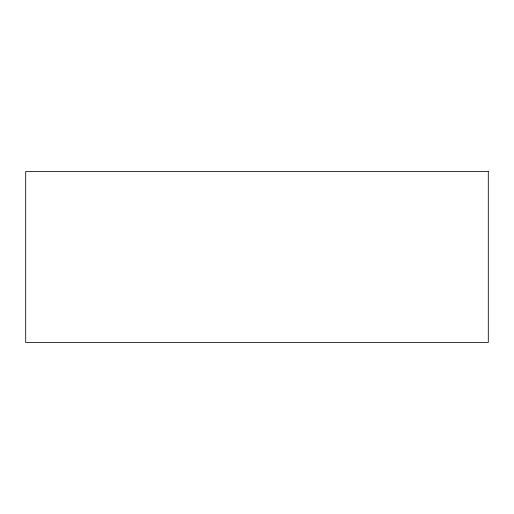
<?xml version="1.0" encoding="UTF-8"?>
<svg xmlns="http://www.w3.org/2000/svg" width="514" height="514" viewBox="0 0 514 514"><rect width="100%" height="100%" fill="white"/><g stroke="black" fill="none" stroke-linecap="round" stroke-linejoin="round"><path stroke-width="0.77" d="M488.3 171.547L25.7 171.547L25.7 342.452L488.3 342.452L488.3 171.547"/></g></svg>
